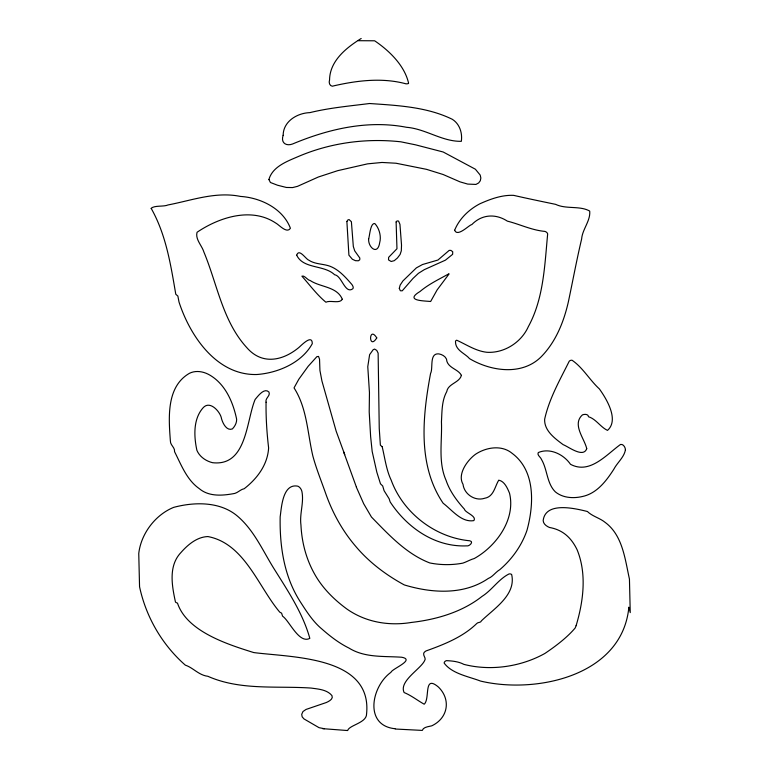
<?xml version="1.0" encoding="UTF-8"?>
<svg xmlns="http://www.w3.org/2000/svg" width="769" height="769" viewBox="0 0 769 769"><rect width="100%" height="100%" fill="white"/><g stroke="black" fill="none" stroke-linecap="round" stroke-linejoin="round"><path stroke-width="1.15" d="M361.19 38.488C346.886 47.38 329.795 60.578 329.555 79.928C328.276 83.273 330.497 87.772 334.496 85.686C357.893 80.389 382.808 77.496 406.128 83.859C406.916 83.696 408.012 83.975 408.608 83.283C404.638 65.567 389.345 50.744 374.647 40.795L358.258 40.699M448.923 274.12L437.119 289.913L430.64 301.506C423.527 300.727 404.283 300.919 420.037 291.489C428.612 284.194 439.32 279.137 448.894 273.793M382.01 446.597L380.376 445.184L379.252 428.554L378.127 353.115L376.752 350.395L374.541 349.068L373.119 349.77L369.62 354.663L367.774 366.669L369.456 392.613L369.207 411.915L370.629 436.619L372.177 451.48L376.839 472.214L380.482 483.816L382.702 485.97L384.087 490.68L389.143 498.764L390.133 501.878C406.859 527.457 434.754 547.172 466.427 545.875C469.09 546.769 474.319 541.674 469.83 540.79C435.196 537.579 403.139 512.952 391.2 480.173C386.221 469.859 384.731 457.065 382.135 446.616M395.055 728.724C363.747 725.561 371.389 686.342 390.95 672.308C391.806 668.895 415.837 659.725 401.649 657.235C383.894 655.976 364.881 657.956 349.02 648.094C339.062 643.153 330.266 636.386 321.961 629.08C312.945 621.65 306.514 611.422 300.218 601.666C284.03 576.442 279.608 546.163 280.166 516.787C281.483 508.001 282.492 483.067 297.863 486.181C299.977 487.142 301.371 489.276 301.909 491.478C304.149 502.59 299.41 513.798 300.948 525.016C301.775 542.27 306.139 559.063 314.656 574.155C322.461 588.15 334.284 599.858 347.184 609.231C365.929 622.284 389.047 626.158 411.357 622.448C436.244 619.612 462.102 612.143 482.009 596.408C491.939 590.188 498.562 579.201 508.982 573.972C509.885 573.789 510.933 573.895 511.654 574.501C516.364 594.879 493.948 608.664 481.423 620.823C480.712 622.977 477.953 621.977 476.684 623.572C462.851 637.088 443.924 644.518 425.997 650.959C424.997 651.612 423.796 652.41 423.661 653.708C423.334 656.207 426.468 658.37 424.536 660.782C420.489 669.222 398.736 681.228 404.11 692.542C411.28 695.426 417.769 700.655 424.19 704.202C430.361 698.8 423.123 674.029 438.484 687.101C451.201 699.588 448.039 718.179 431.755 725.83C428.641 726.638 423.286 726.993 422.296 730.406L395.295 729.022M324.364 728.724L319.048 727.676L303.966 718.909L302.169 716.843L301.708 714.353L302.967 711.546L306.014 709.451L326.296 702.53C328.776 701.405 333.64 699.059 331.958 695.609C326.998 689.553 318.241 689.082 311.118 688.072C276.677 685.698 240.409 690.716 207.87 676.287C198.767 675.23 193.029 667.617 185.339 665.156C162.115 644.787 145.966 616.901 139.554 586.718L138.756 553.507C140.958 533.84 155.242 514.817 173.679 507.367C194.509 501.792 220.194 501.398 237.477 516.134C254.289 530.447 262.94 551.181 274.495 569.473C288.115 591.207 302.948 613.518 309.82 638.357C299.083 644.249 289.24 620.496 282.579 616.18L281.589 613.153L279.772 612.162C258.317 586.862 244.59 543.52 207.89 536.56C197.008 536.916 187.847 544.702 180.994 552.488C168.324 565.724 171.891 585.488 175.361 601.55C175.476 602.752 176.755 602.675 177.495 603.136C186.934 631.657 228.105 644.537 253.77 652.573C292.902 657.63 373.994 656.168 366.371 715.708C364.352 723.293 348.934 725.484 347.665 730.55L322.547 728.647M343.628 451.864L356.316 486.854M344.752 454.681L336.168 431.198L321.942 381.039L319.933 370.466L319.529 359.152L318.529 356.432L316.905 356.643L308.158 366.313L298.805 379.252L294.037 387.884C307.091 408.195 307.465 433.062 312.829 455.892C316.251 468.638 321.259 480.865 325.623 493.304C332.535 512.981 342.657 531.321 356.335 547.076C369.687 562.783 386.596 575.327 404.292 584.921C431.688 593.216 463.601 595.321 488.228 578.499C492.746 576.817 495.659 571.982 499.85 569.618C512 559.217 521.709 545.673 526.967 530.36C533.926 505.002 535.733 470.926 512.202 453.393C501.821 444.674 486.344 447.202 475.761 454.104C467.514 459.9 457.026 474.262 463.025 484.297C464.092 494.083 474.982 501.532 484.662 498.254C493.852 496.803 494.9 486.229 498.764 480.173C504.579 481.259 507.473 488.286 509.511 493.179C515.884 519.219 496.399 546.24 474.242 558.534C470.33 559.611 466.725 561.841 462.832 563.129C452.066 565.196 440.589 565.109 429.823 562.956C406.34 553.959 388.643 534.618 371.465 517.047L363.689 503.743L356.326 487.085M454.642 230.258C457.478 237.563 469.398 224.625 471.839 224.567C481.74 214.368 495.476 213.378 507.367 221.136C519.757 224.231 531.687 230.21 544.933 231.411C546.134 231.796 547.336 232.661 547.663 233.939C544.673 265.17 543.721 298.564 528.341 326.633C521.372 342.368 504.195 353.384 486.864 352.279C475.809 351.068 466.475 344.618 456.776 340.244C456.065 340.273 455.536 340.917 455.498 341.609C455.296 350.472 465.245 353.423 469.513 358.623C491.449 371.667 523.506 376.07 542.481 355.432C556.304 340.667 563.946 321.288 568.378 301.775C572.809 280.858 576.683 259.816 581.633 238.976C582.325 229.345 590.698 220.722 589.708 211.071C579.893 205.458 566.195 209.447 555.612 204.352C541.616 201.449 527.592 198.556 513.682 195.364C501.926 194.807 490.459 199.046 479.885 203.785C468.984 209.447 459.237 218.771 454.642 230.258M461.4 375.359C459.487 382.789 448.029 383.577 446.751 391.613C441.685 400.764 442.04 411.588 441.444 421.854C442.252 441.262 437.946 461.89 446.049 480.289C449.75 491.218 456.748 500.686 464.418 509.165C464.736 512.452 477.136 516.114 473.887 520.603C461.467 522.776 452.162 510.049 443.146 503.243C417.384 465.235 422.575 416.365 430.573 373.426C433.37 368.332 429.015 352.952 438.801 353.875C442.627 354.499 447.02 357.181 446.924 361.478C449.307 368.361 458.478 369.428 461.4 375.359M399.303 288.337L400.322 290.759L402.235 290.817L412.972 278.465L418.442 273.312L424.325 269.64L445.443 260.153L452.643 254.308L452.72 251.751L450.951 250.396L449.202 250.386L437.936 260.037L422.479 264.536L416.365 267.881L402.908 280.945L400.13 285.145L399.303 288.337M396.112 221.962L396.967 248.743L388.643 257.336L388.518 259.912L391.181 261.489L394.257 260.672L397.419 258L400.091 254.491L401.312 250.819L401.524 245.128L399.947 224.337L398.563 221.068L397.092 220.914L396.112 221.895M586.737 448.702C583.258 458.353 568.339 446.568 563.168 444.665C554.978 438.532 544.106 430.755 544.644 419.259C549.162 398.659 559.899 379.992 569.214 361.257C569.935 360.488 571.059 360.065 572.107 360.277C582.873 367.611 589.717 380.117 599.368 388.912C606.53 398.89 619.343 419.961 607.51 430.39C600.474 427.103 595.956 418.98 588.516 416.75C588.314 413.895 584.382 414.049 582.402 414.904C571.8 424.488 584.555 438.609 586.737 448.702M268.91 179.523L270.428 182.493L277.503 185.223L286.385 187.463L292.585 187.569L297.507 186.348L318.385 176.995L337.687 170.67L367.563 163.855L382.001 162.461L396.016 163.23L426.535 169.343L443.117 174.505L459.997 181.849L467.706 184.089L475.953 184.425L478.645 182.945L480.308 180.734L480.856 177.995L480.183 175.053L475.377 169.209L443.194 152.002L415.587 144.841L400.851 141.813C365.881 137.959 330.199 142.803 297.911 156.693C286.75 161.48 272.466 166.748 268.91 179.523M266.064 402.187C265.843 417.461 266.843 432.822 268.621 447.942C267.612 464.841 257.115 478.693 244.206 488.719C240.697 489.382 238.246 492.362 234.833 493.41C223.01 495.669 209.062 497.024 199.181 488.565C186.742 479.875 181.196 464.726 174.573 451.72C175.092 447.366 170.141 445.174 170.372 440.848C168.69 418.086 166.085 386.769 189.453 373.301C195.922 370.081 203.66 371.504 209.697 375.032C225.384 384.135 233.094 402.187 236.641 419.23C236.794 422.892 234.862 426.391 232.363 428.939C226.173 431.361 222.039 421.893 221.174 417.183C219.127 410.559 209.437 400.178 202.91 408.003C193.057 419.297 193.913 436.571 196.893 450.317C199.575 456.748 205.929 461.083 212.552 462.698C246.945 466.6 246.167 420.845 255.125 399.476C257.865 396.275 264.257 387.316 268.958 392.046C270.775 395.929 264.911 398.102 266.064 402.187M368.678 238.832C367.822 247.051 377.733 256.048 379.703 242.571C381.482 236.275 379.175 228.105 374.772 223.51C370.398 222.895 369.745 235.391 368.678 238.832M346.886 221.53L348.915 255.193L352.356 259.24L355.432 260.672L358.316 260.787L359.738 259.816L359.834 258.057L354.711 250.857L353.317 246.455L351.395 221.741L349.049 219.54L347.684 220.088L346.886 221.53M342.311 299.247C339.715 304.053 330.228 299.891 325.912 302.217C317.145 295.027 309.388 284.578 301.89 276.148C304.428 274.898 307.927 280.647 310.215 280.531C320.327 287.356 337.014 286.414 342.311 299.247M151.185 208.38C166.123 234.814 170.718 264.738 175.784 294.258L177.87 296.055L179.004 301.996C190.058 336.091 216.791 375.589 256.856 374.513C277.974 372.975 301.833 362.814 312.291 343.666C312.32 333.275 300.323 346.511 298.295 347.973C282.511 360.767 262.066 365.237 246.83 347.655C222.606 321.24 217.252 284.049 203.881 252.011C202.007 245.647 195.076 239.294 197.056 232.267C219.252 217.252 251.453 206.88 275.619 222.972C279.157 224.759 286.799 234.016 290.422 228.287C283.011 208.63 260.768 197.71 240.505 196.431C215.666 191.337 191.99 200.363 168.046 204.948C163.739 206.928 154.425 205.169 151.185 208.332M576.116 625.658L575.202 627.946C566.964 637.77 554.891 646.719 544.913 653.439C520.978 666.819 490.564 671.27 463.842 664.358C458.651 661.571 452.201 660.888 446.443 660.658C445.347 660.975 444.203 661.849 444.146 663.07C451.912 673.75 468.725 676.518 480.5 681.055C535.532 694.205 622.275 676.287 628.869 607.174L630.244 612.605L629.446 579.086C625.034 559.313 622.727 535.416 605.251 522.468C599.858 518.008 592.399 516.403 587.401 511.5C575.846 508.645 545.423 501.042 543.164 520.623C543.385 524.054 546.567 526.275 549.47 527.476C562.754 529.822 571.213 537.608 577.086 549.7C586.949 573.761 583.421 601.243 576.116 625.658M376.772 337.918C368.418 351.116 368.649 324.835 376.772 337.918M283.146 135.334C280.608 142.64 285.857 146.418 292.451 144.034C328.257 129.029 367.707 119.733 406.503 127.289C425.622 128.808 442.175 141.717 461.333 141.323C462.534 133.008 459.67 123.905 452.307 119.301C426.891 106.814 397.342 105.43 369.562 103.517C349.664 106.035 329.488 107.814 309.878 112.63C297.18 113.033 283.252 121.367 283.146 135.334M296.69 255.193C303.332 269.256 324.153 264.613 334.63 274.764C341.83 275.61 345.05 294.671 352.875 288.711C353.817 287.318 352.625 285.703 351.914 284.52C345.685 277.398 339.062 269.727 329.988 266.247C323.095 263.68 315.127 264.411 308.85 260.201C305.783 259.172 299.045 247.887 296.69 255.193M625.418 449.923C624.044 457.43 617.267 462.602 613.854 469.196C606.356 480.846 596.955 493.362 582.604 496.466C573.491 498.648 562.889 498.052 555.381 491.9C546.74 483.422 547.49 469.734 541.568 459.612C540.953 457.315 536.704 455.123 538.281 452.557C549.998 447.558 563.706 454.402 570.502 464.303C589.833 474.675 606.414 454.575 620.535 444.453C623.323 443.8 625.476 447.471 625.418 449.923"/></g></svg>
